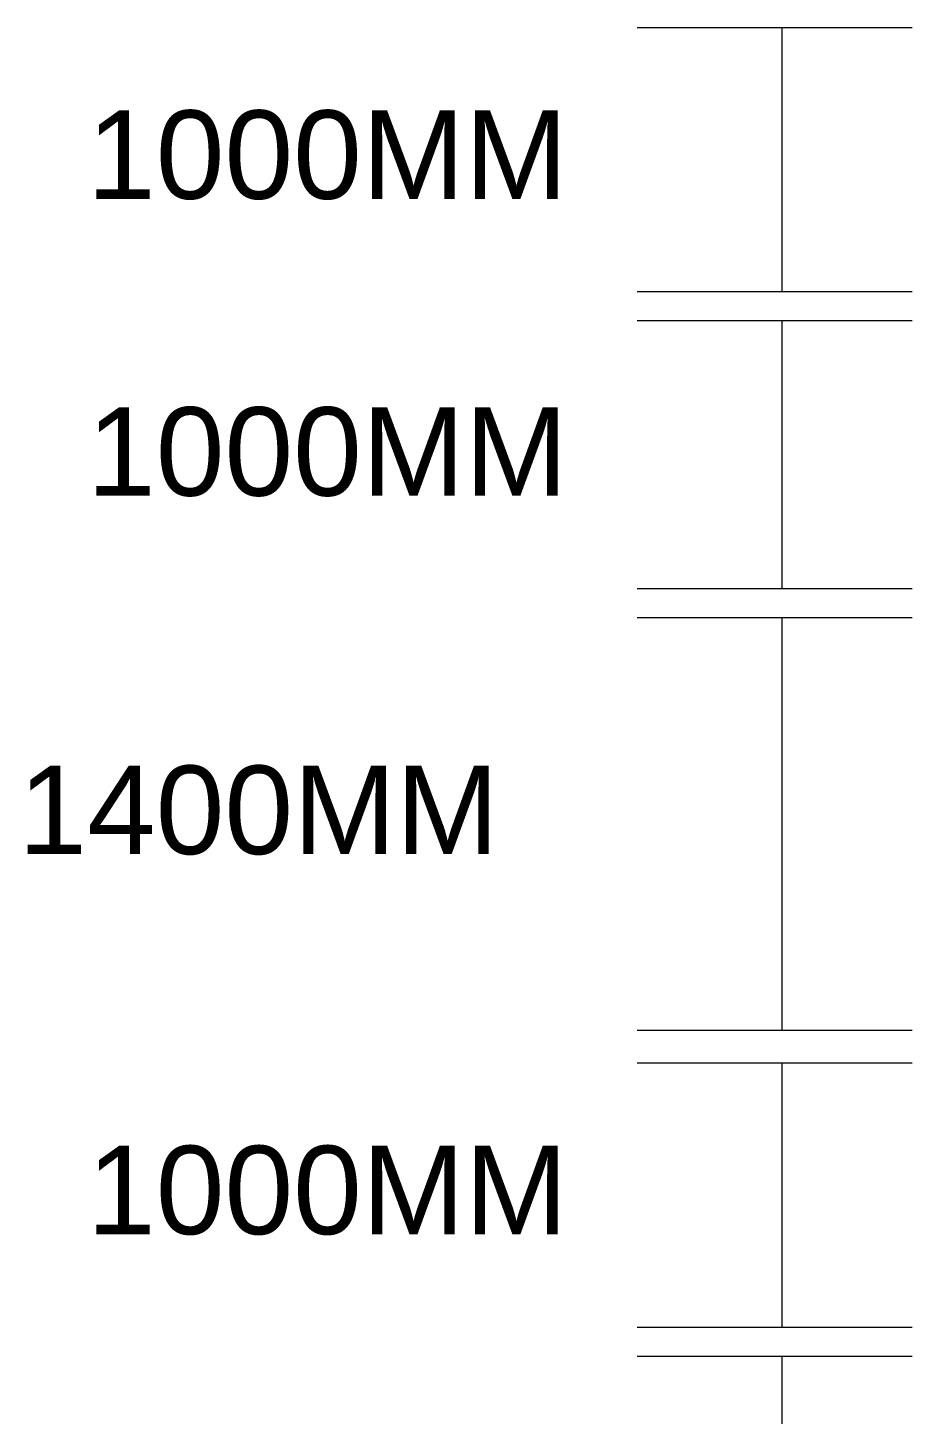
# Model space of a CAD drawing. Header units: inches. Extents: x 0.12 to 8.16, y 2.81 to 8.2.
# Drawn here: x 1.858 to 2.265, y 5.96 to 6.598 of the extents above; entities that cross this region are included whole.
import ezdxf

# ---------------------------------------------------------------- set-up
doc = ezdxf.new("R2010")
doc.units = ezdxf.units.IN
doc.header["$MEASUREMENT"] = 0
doc.layers.add('PDF_Geometry', color=7, linetype='Continuous', true_color=0x029e21)
doc.layers.add('PDF_Text', color=7, linetype='Continuous', true_color=0x5555ff)
doc.styles.add('PDF F2', font='arial.ttf')

msp = doc.modelspace()

# ---------------------------------------------------------------- linework, layer by layer
at = {"layer": 'PDF_Geometry', "color": 251, "lineweight": 9, "true_color": 0x6a6a6a}
for points in [[(2.265, 6.59833), (2.13833, 6.59833)], [(2.205, 6.59833), (2.205, 6.47667)], [(2.265, 6.47667), (2.13833, 6.47667)], [(2.265, 6.46333), (2.13833, 6.46333)], [(2.205, 6.46333), (2.205, 6.34)], [(2.265, 6.34), (2.13833, 6.34)], [(2.265, 6.32667), (2.13833, 6.32667)], [(2.205, 6.32667), (2.205, 6.13667)], [(2.265, 6.13667), (2.13833, 6.13667)], [(2.265, 6.12167), (2.13833, 6.12167)], [(2.205, 6.12167), (2.205, 6)], [(2.265, 6), (2.13833, 6)], [(2.265, 5.98667), (2.13833, 5.98667)], [(2.205, 5.98667), (2.205, 5.86333)]]:
    msp.add_lwpolyline(points, dxfattribs=at)

# ---------------------------------------------------------------- texts
at = {"layer": 'PDF_Text', "char_height": 0.040723, "attachment_point": 4, "style": 'PDF F2'}
for s, insert in [('1000MM', (1.885, 6.53963)), ('1000MM', (1.885, 6.40296)), ('1400MM', (1.85333, 6.23796)), ('1000MM', (1.885, 6.06296))]:
    msp.add_mtext(s, dxfattribs=dict(at, insert=insert))

doc.saveas('drawing.dxf')
